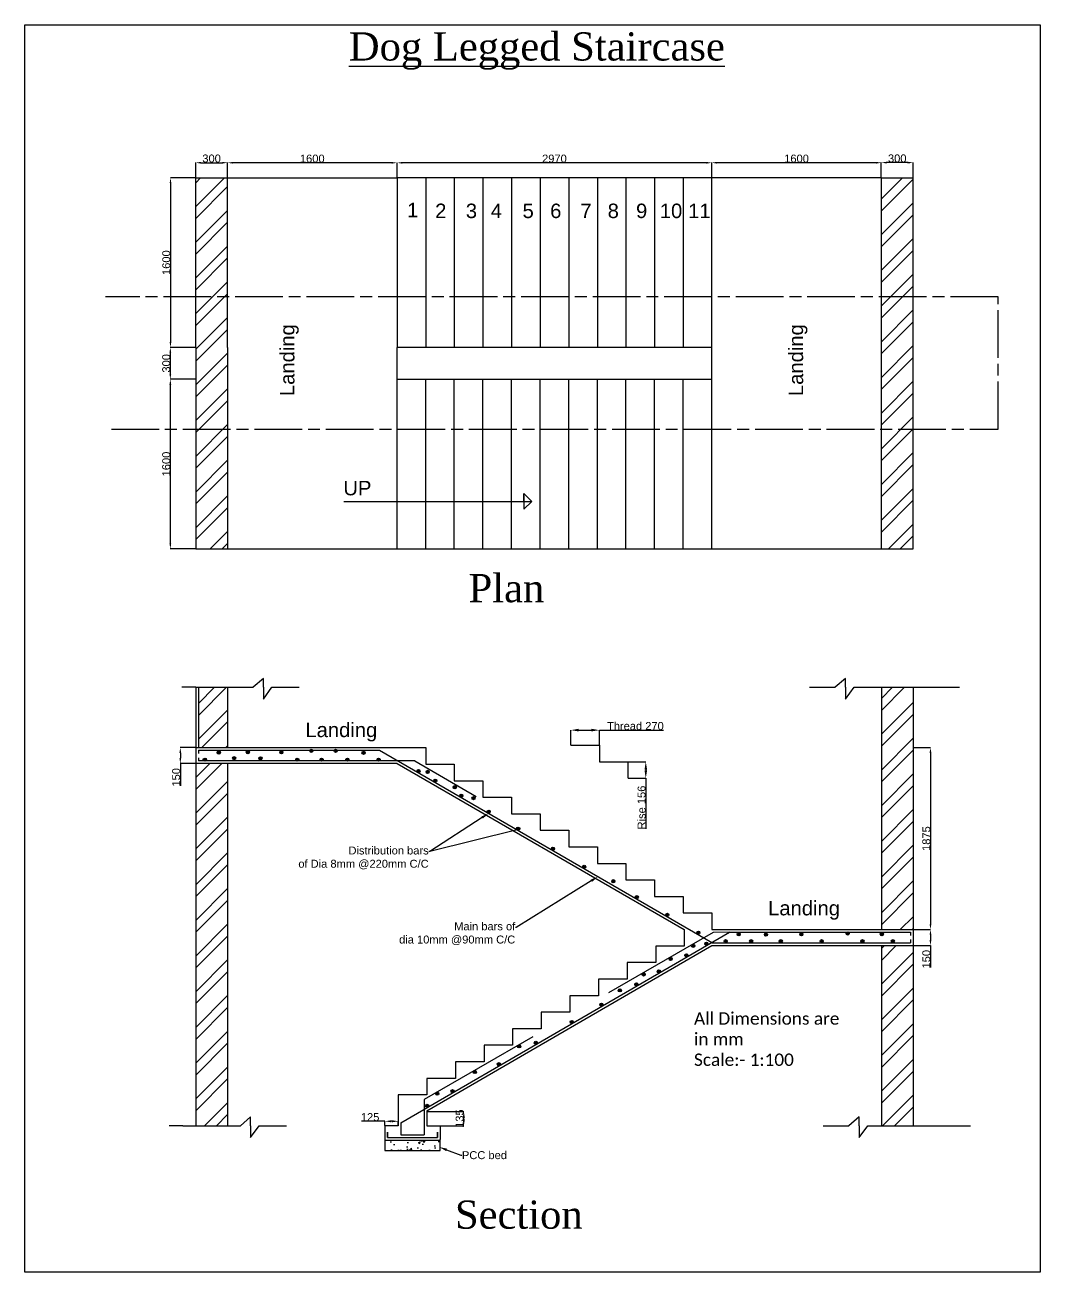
# Model space of a CAD drawing. Header units: millimetres. Extents: x 6235 to 48037, y -18077 to 8615.
# Drawn here: x 23368 to 32947, y -18077 to -6310 of the extents above; entities that cross this region are included whole.
import ezdxf
from ezdxf import colors
from ezdxf.entities.mleader import LeaderData, LeaderLine
from ezdxf.math import Vec2, Vec3

# ---------------------------------------------------------------- set-up
doc = ezdxf.new("R2010")
doc.units = ezdxf.units.MM
doc.header["$LTSCALE"] = 0.25
doc.linetypes.add('ACAD_ISO08W100', pattern=[36, 24, -3, 6, -3])
doc.styles.get("Standard").update_dxf_attribs({"font": 'arial.ttf'})
doc.dimstyles.new('ISO-25', dxfattribs={"dimtxt": 2.5, "dimasz": 2.5, "dimexe": 1.25, "dimexo": 0.625, "dimtad": 1, "dimtxsty": 'Standard', "dimcen": 2.5, "dimadec": 0, "dimazin": 0, "dimtfac": 1, "dimtmove": 0, "dimatfit": 3, "dimfxl": 1, "dimarcsym": 0})

# ---------------------------------------------------------------- blocks, each defined once
blk = doc.blocks.new('*D87')
at = {"color": 0, "lineweight": -2, "transparency": 16777216}
for p, q in [((24979, -7753), (24979, -7609)), ((25029, -7610), (25229, -7610)), ((25279, -7753), (25279, -7609))]:
    blk.add_line(p, q, dxfattribs=at)
at = {"color": 0, "transparency": 16777216}
for points in [[(25029, -7602), (25029, -7619), (24979, -7610)], [(25229, -7602), (25229, -7619), (25279, -7610)]]:
    blk.add_solid(points, dxfattribs=at)
at = {"layer": 'Defpoints', "color": 0, "transparency": 16777216}
for p in [(25279, -7610), (24979, -7753), (25279, -7753)]:
    blk.add_point(p, dxfattribs=at)
at = {"color": 0, "transparency": 16777216, "insert": (25129, -7571), "char_height": 75, "attachment_point": 5}
blk.add_mtext('300', dxfattribs=at)
blk = doc.blocks.new('*D88')
at = {"color": 0, "lineweight": -2, "transparency": 16777216}
for p, q in [((25279, -7753), (25279, -7610)), ((26829, -7611), (25329, -7611)), ((26879, -7753), (26879, -7610))]:
    blk.add_line(p, q, dxfattribs=at)
at = {"color": 0, "transparency": 16777216}
for points in [[(25329, -7603), (25329, -7619), (25279, -7611)], [(26829, -7603), (26829, -7619), (26879, -7611)]]:
    blk.add_solid(points, dxfattribs=at)
at = {"layer": 'Defpoints', "color": 0, "transparency": 16777216}
for p in [(25279, -7611), (25279, -7753), (26879, -7753)]:
    blk.add_point(p, dxfattribs=at)
at = {"color": 0, "transparency": 16777216, "insert": (26079, -7572), "char_height": 75, "attachment_point": 5}
blk.add_mtext('1600', dxfattribs=at)
blk = doc.blocks.new('*D89')
at = {"color": 0, "lineweight": -2, "transparency": 16777216}
for p, q in [((26879, -7753), (26879, -7610)), ((29799, -7611), (26929, -7611)), ((29849, -7753), (29849, -7610))]:
    blk.add_line(p, q, dxfattribs=at)
at = {"color": 0, "transparency": 16777216}
for points in [[(26929, -7603), (26929, -7619), (26879, -7611)], [(29799, -7603), (29799, -7619), (29849, -7611)]]:
    blk.add_solid(points, dxfattribs=at)
at = {"layer": 'Defpoints', "color": 0, "transparency": 16777216}
for p in [(26879, -7611), (26879, -7753), (29849, -7753)]:
    blk.add_point(p, dxfattribs=at)
at = {"color": 0, "transparency": 16777216, "insert": (28364, -7572), "char_height": 75, "attachment_point": 5}
blk.add_mtext('2970', dxfattribs=at)
blk = doc.blocks.new('*D90')
at = {"color": 0, "lineweight": -2, "transparency": 16777216}
for p, q in [((29849, -7753), (29849, -7609)), ((31399, -7610), (29899, -7610)), ((31449, -7753), (31449, -7609))]:
    blk.add_line(p, q, dxfattribs=at)
at = {"color": 0, "transparency": 16777216}
for points in [[(29899, -7602), (29899, -7619), (29849, -7610)], [(31399, -7602), (31399, -7619), (31449, -7610)]]:
    blk.add_solid(points, dxfattribs=at)
at = {"layer": 'Defpoints', "color": 0, "transparency": 16777216}
for p in [(29849, -7610), (29849, -7753), (31449, -7753)]:
    blk.add_point(p, dxfattribs=at)
at = {"color": 0, "transparency": 16777216, "insert": (30649, -7572), "char_height": 75, "attachment_point": 5}
blk.add_mtext('1600', dxfattribs=at)
blk = doc.blocks.new('*D91')
at = {"color": 0, "lineweight": -2, "transparency": 16777216}
for p, q in [((31449, -7753), (31449, -7608)), ((31699, -7609), (31499, -7609)), ((31749, -7753), (31749, -7608))]:
    blk.add_line(p, q, dxfattribs=at)
at = {"color": 0, "transparency": 16777216}
for points in [[(31499, -7601), (31499, -7618), (31449, -7609)], [(31699, -7601), (31699, -7618), (31749, -7609)]]:
    blk.add_solid(points, dxfattribs=at)
at = {"layer": 'Defpoints', "color": 0, "transparency": 16777216}
for p in [(31449, -7609), (31449, -7753), (31749, -7753)]:
    blk.add_point(p, dxfattribs=at)
at = {"color": 0, "transparency": 16777216, "insert": (31599, -7570), "char_height": 75, "attachment_point": 5}
blk.add_mtext('300', dxfattribs=at)
blk = doc.blocks.new('*D92')
at = {"color": 0, "lineweight": -2, "transparency": 16777216}
for p, q in [((24979, -7753), (24740, -7753)), ((24741, -7803), (24741, -9303)), ((24979, -9353), (24740, -9353))]:
    blk.add_line(p, q, dxfattribs=at)
at = {"color": 0, "transparency": 16777216}
for points in [[(24733, -7803), (24749, -7803), (24741, -7753)], [(24733, -9303), (24749, -9303), (24741, -9353)]]:
    blk.add_solid(points, dxfattribs=at)
at = {"layer": 'Defpoints', "color": 0, "transparency": 16777216}
for p in [(24979, -7753), (24741, -9353), (24979, -9353)]:
    blk.add_point(p, dxfattribs=at)
at = {"color": 0, "transparency": 16777216, "insert": (24702, -8553), "char_height": 75, "attachment_point": 5, "rotation": 90}
blk.add_mtext('1600', dxfattribs=at)
blk = doc.blocks.new('*D93')
at = {"color": 0, "lineweight": -2, "transparency": 16777216}
for p, q in [((24979, -9353), (24738, -9353)), ((24740, -9603), (24740, -9403)), ((24979, -9653), (24738, -9653))]:
    blk.add_line(p, q, dxfattribs=at)
at = {"color": 0, "transparency": 16777216}
for points in [[(24731, -9403), (24748, -9403), (24740, -9353)], [(24731, -9603), (24748, -9603), (24740, -9653)]]:
    blk.add_solid(points, dxfattribs=at)
at = {"layer": 'Defpoints', "color": 0, "transparency": 16777216}
for p in [(24740, -9353), (24979, -9353), (24979, -9653)]:
    blk.add_point(p, dxfattribs=at)
at = {"color": 0, "transparency": 16777216, "insert": (24701, -9503), "char_height": 75, "attachment_point": 5, "rotation": 90}
blk.add_mtext('300', dxfattribs=at)
blk = doc.blocks.new('*D94')
at = {"color": 0, "lineweight": -2, "transparency": 16777216}
for p, q in [((24979, -9653), (24738, -9653)), ((24740, -11203), (24740, -9703)), ((24979, -11253), (24738, -11253))]:
    blk.add_line(p, q, dxfattribs=at)
at = {"color": 0, "transparency": 16777216}
for points in [[(24731, -9703), (24748, -9703), (24740, -9653)], [(24731, -11203), (24748, -11203), (24740, -11253)]]:
    blk.add_solid(points, dxfattribs=at)
at = {"layer": 'Defpoints', "color": 0, "transparency": 16777216}
for p in [(24740, -9653), (24979, -9653), (24979, -11253)]:
    blk.add_point(p, dxfattribs=at)
at = {"color": 0, "transparency": 16777216, "insert": (24701, -10453), "char_height": 75, "attachment_point": 5, "rotation": 90}
blk.add_mtext('1600', dxfattribs=at)
blk = doc.blocks.new('*D95')
at = {"color": 0, "lineweight": -2, "transparency": 16777216}
for p, q in [((24979, -13129), (24832, -13129)), ((24979, -13279), (24832, -13279)), ((24834, -13179), (24834, -13229)), ((24834, -13279), (24834, -13488))]:
    blk.add_line(p, q, dxfattribs=at)
at = {"color": 0, "transparency": 16777216}
for points in [[(24825, -13179), (24842, -13179), (24834, -13129)], [(24825, -13229), (24842, -13229), (24834, -13279)]]:
    blk.add_solid(points, dxfattribs=at)
at = {"layer": 'Defpoints', "color": 0, "transparency": 16777216}
for p in [(24979, -13129), (24834, -13279), (24979, -13279)]:
    blk.add_point(p, dxfattribs=at)
at = {"color": 0, "transparency": 16777216, "insert": (24795, -13409), "char_height": 75, "attachment_point": 5, "rotation": 90}
blk.add_mtext('150', dxfattribs=at)
blk = doc.blocks.new('*D97')
at = {"color": 0, "lineweight": -2, "transparency": 16777216}
for p, q in [((31750, -14845), (31914, -14845)), ((31913, -14895), (31913, -14945)), ((31750, -14995), (31914, -14995)), ((31913, -14995), (31913, -15204))]:
    blk.add_line(p, q, dxfattribs=at)
at = {"color": 0, "transparency": 16777216}
for points in [[(31904, -14895), (31921, -14895), (31913, -14845)], [(31904, -14945), (31921, -14945), (31913, -14995)]]:
    blk.add_solid(points, dxfattribs=at)
at = {"layer": 'Defpoints', "color": 0, "transparency": 16777216}
for p in [(31749, -14845), (31749, -14995), (31913, -14995)]:
    blk.add_point(p, dxfattribs=at)
at = {"color": 0, "transparency": 16777216, "insert": (31874, -15125), "char_height": 75, "attachment_point": 5, "rotation": 90}
blk.add_mtext('150', dxfattribs=at)
blk = doc.blocks.new('*D98')
at = {"color": 0, "lineweight": -2, "transparency": 16777216}
for p, q in [((31750, -13129), (31914, -13129)), ((31913, -13179), (31913, -14795)), ((31750, -14845), (31914, -14845))]:
    blk.add_line(p, q, dxfattribs=at)
at = {"color": 0, "transparency": 16777216}
for points in [[(31904, -13179), (31921, -13179), (31913, -13129)], [(31904, -14795), (31921, -14795), (31913, -14845)]]:
    blk.add_solid(points, dxfattribs=at)
at = {"layer": 'Defpoints', "color": 0, "transparency": 16777216}
for p in [(31749, -13129), (31749, -14845), (31913, -14845)]:
    blk.add_point(p, dxfattribs=at)
at = {"color": 0, "transparency": 16777216, "insert": (31874, -13987), "char_height": 75, "attachment_point": 5, "rotation": 90}
blk.add_mtext('1875', dxfattribs=at)
blk = doc.blocks.new('*D106')
at = {"color": 0, "lineweight": -2, "transparency": 16777216}
for p, q in [((29059, -13262), (29227, -13262)), ((29226, -13337), (29226, -13343)), ((29059, -13418), (29227, -13418)), ((29226, -13418), (29226, -13894))]:
    blk.add_line(p, q, dxfattribs=at)
at = {"color": 0, "transparency": 16777216}
for points in [[(29214, -13337), (29239, -13337), (29226, -13262)], [(29214, -13343), (29239, -13343), (29226, -13418)]]:
    blk.add_solid(points, dxfattribs=at)
at = {"layer": 'Defpoints', "color": 0, "transparency": 16777216}
for p in [(29058, -13262), (29058, -13418), (29226, -13418)]:
    blk.add_point(p, dxfattribs=at)
at = {"color": 0, "transparency": 16777216, "insert": (29187, -13694), "char_height": 75, "attachment_point": 5, "rotation": 90}
blk.add_mtext('Rise 156', dxfattribs=at)
blk = doc.blocks.new('*D107')
at = {"color": 0, "lineweight": -2, "transparency": 16777216}
for p, q in [((28518, -13105), (28518, -12963)), ((28593, -12964), (28713, -12964)), ((28788, -13105), (28788, -12963)), ((28788, -12964), (29393, -12964))]:
    blk.add_line(p, q, dxfattribs=at)
at = {"color": 0, "transparency": 16777216}
for points in [[(28593, -12951), (28593, -12976), (28518, -12964)], [(28713, -12951), (28713, -12976), (28788, -12964)]]:
    blk.add_solid(points, dxfattribs=at)
at = {"layer": 'Defpoints', "color": 0, "transparency": 16777216}
for p in [(28788, -12964), (28518, -13106), (28788, -13106)]:
    blk.add_point(p, dxfattribs=at)
at = {"color": 0, "transparency": 16777216, "insert": (29128, -12925), "char_height": 75, "attachment_point": 5}
blk.add_mtext('Thread 270', dxfattribs=at)
blk = doc.blocks.new('*D110')
at = {"color": 0, "lineweight": -2, "transparency": 16777216}
for p, q in [((26765, -16654), (26544, -16654)), ((26765, -16695), (26765, -16653)), ((26830, -16654), (26825, -16654)), ((26890, -16695), (26890, -16653))]:
    blk.add_line(p, q, dxfattribs=at)
at = {"color": 0, "transparency": 16777216}
for points in [[(26825, -16644), (26825, -16664), (26765, -16654)], [(26830, -16644), (26830, -16664), (26890, -16654)]]:
    blk.add_solid(points, dxfattribs=at)
at = {"layer": 'Defpoints', "color": 0, "transparency": 16777216}
for p in [(26765, -16696), (26890, -16654), (26890, -16696)]:
    blk.add_point(p, dxfattribs=at)
at = {"color": 0, "transparency": 16777216, "insert": (26625, -16615), "char_height": 75, "attachment_point": 5}
blk.add_mtext('125', dxfattribs=at)
blk = doc.blocks.new('*D111')
at = {"color": 0, "lineweight": -2, "transparency": 16777216}
for p, q in [((27160, -16563), (27510, -16563)), ((27160, -16696), (27510, -16696)), ((27509, -16636), (27509, -16623))]:
    blk.add_line(p, q, dxfattribs=at)
at = {"color": 0, "transparency": 16777216}
for points in [[(27499, -16623), (27519, -16623), (27509, -16563)], [(27499, -16636), (27519, -16636), (27509, -16696)]]:
    blk.add_solid(points, dxfattribs=at)
at = {"layer": 'Defpoints', "color": 0, "transparency": 16777216}
for p in [(27160, -16563), (27509, -16563), (27160, -16696)]:
    blk.add_point(p, dxfattribs=at)
at = {"color": 0, "transparency": 16777216, "insert": (27470, -16629), "char_height": 75, "width": 229.61, "attachment_point": 5, "rotation": 90}
blk.add_mtext('135', dxfattribs=at)

msp = doc.modelspace()

# ---------------------------------------------------------------- hatches: boundary and pattern name
h = msp.add_hatch()
h.set_pattern_fill('ANSI32', color=256, scale=25)
h.paths.add_polyline_path([(25279.132, -7753.128), (24979.132, -7753.128), (24979.132, -9353.128), (24979.132, -9653.128), (24979.132, -11253.128), (25279.132, -11253.128), (25279.132, -9653.128), (25279.132, -9353.128)])
h.paths.add_polyline_path([(31749.132, -7753.128), (31449.132, -7753.128), (31449.132, -11253.128), (31749.132, -11253.128)])
h = msp.add_hatch()
h.set_pattern_fill('ANSI32', color=256, scale=25)
h.paths.add_polyline_path([(25279.132, -12559.813), (25004.132, -12559.813), (25004.132, -13128.783), (25279.132, -13128.783)])
h.paths.add_polyline_path([(31749.132, -12559.813), (31449.132, -12559.813), (31449.132, -14844.783), (31749.132, -14844.783)])
h.paths.add_polyline_path([(24979.132, -16695.962), (25279.132, -16695.962), (25279.132, -13278.783), (24979.132, -13278.783)])
h = msp.add_hatch(color=256)
h.dxf.hatch_style = 1
h.paths.add_polyline_path([(25211.629, -13175.166, 1), (25181.629, -13175.166, 1)])
h = msp.add_hatch(color=256)
h.dxf.hatch_style = 1
h.paths.add_polyline_path([(25485.956, -13172.53, 1), (25455.956, -13172.53, 1)])
h = msp.add_hatch(color=256)
h.dxf.hatch_style = 1
h.paths.add_polyline_path([(25802.486, -13172.53, 1), (25772.486, -13172.53, 1)])
h = msp.add_hatch(color=256)
h.dxf.hatch_style = 1
h.paths.add_polyline_path([(26084.726, -13159.351, 1), (26054.726, -13159.351, 1)])
h = msp.add_hatch(color=256)
h.dxf.hatch_style = 1
h.paths.add_polyline_path([(26314.211, -13159.351, 1), (26284.211, -13159.351, 1)])
h = msp.add_hatch(color=256)
h.dxf.hatch_style = 1
h.paths.add_polyline_path([(26577.986, -13177.802, 1), (26547.986, -13177.802, 1)])
h = msp.add_hatch(color=256)
h.dxf.hatch_style = 1
h.paths.add_polyline_path([(25079.742, -13241.652, 1), (25049.742, -13241.652, 1)])
h = msp.add_hatch(color=256)
h.dxf.hatch_style = 1
h.paths.add_polyline_path([(25356.706, -13227.883, 1), (25326.706, -13227.883, 1)])
h = msp.add_hatch(color=256)
h.dxf.hatch_style = 1
h.paths.add_polyline_path([(25604.655, -13229.52, 1), (25574.655, -13229.52, 1)])
h = msp.add_hatch(color=256)
h.dxf.hatch_style = 1
h.paths.add_polyline_path([(25952.838, -13241.652, 1), (25922.838, -13241.652, 1)])
h = msp.add_hatch(color=256)
h.dxf.hatch_style = 1
h.paths.add_polyline_path([(26182.323, -13241.652, 1), (26152.323, -13241.652, 1)])
h = msp.add_hatch(color=256)
h.dxf.hatch_style = 1
h.paths.add_polyline_path([(26424.997, -13241.652, 1), (26394.997, -13241.652, 1)])
h = msp.add_hatch(color=256)
h.dxf.hatch_style = 1
h.paths.add_polyline_path([(26720.425, -13241.652, 1), (26690.425, -13241.652, 1)])
h = msp.add_hatch(color=256)
h.dxf.hatch_style = 1
h.paths.add_polyline_path([(27096.188, -13349.425, 1), (27066.188, -13349.425, 1)])
h = msp.add_hatch(color=256)
h.dxf.hatch_style = 1
h.paths.add_polyline_path([(27182.763, -13357.631, 1), (27152.763, -13357.631, 1)])
h = msp.add_hatch(color=256)
h.dxf.hatch_style = 1
h.paths.add_polyline_path([(27254.806, -13441.071, 1), (27224.806, -13441.071, 1)])
h = msp.add_hatch(color=256)
h.dxf.hatch_style = 1
h.paths.add_polyline_path([(27438.626, -13502.603, 1), (27408.626, -13502.603, 1)])
h = msp.add_hatch(color=256)
h.dxf.hatch_style = 1
h.paths.add_polyline_path([(27500.377, -13582.957, 1), (27470.377, -13582.957, 1)])
h = msp.add_hatch(color=256)
h.dxf.hatch_style = 1
h.paths.add_polyline_path([(27615.355, -13605.402, 1), (27585.355, -13605.402, 1)])
h = msp.add_hatch(color=256)
h.dxf.hatch_style = 1
h.paths.add_polyline_path([(27759.262, -13732.535, 1), (27729.262, -13732.535, 1)])
h = msp.add_hatch(color=256)
h.dxf.hatch_style = 1
h.paths.add_polyline_path([(28037.584, -13893.343, 1), (28007.584, -13893.343, 1)])
h = msp.add_hatch(color=256)
h.dxf.hatch_style = 1
h.paths.add_polyline_path([(28365.543, -14082.83, 1), (28335.543, -14082.83, 1)])
h = msp.add_hatch(color=256)
h.dxf.hatch_style = 1
h.paths.add_polyline_path([(28659.577, -14252.717, 1), (28629.577, -14252.717, 1)])
h = msp.add_hatch(color=256)
h.dxf.hatch_style = 1
h.paths.add_polyline_path([(28934.613, -14389.26, 1), (28904.613, -14389.26, 1)])
h = msp.add_hatch(color=256)
h.dxf.hatch_style = 1
h.paths.add_polyline_path([(29156.124, -14539.61, 1), (29126.124, -14539.61, 1)])
h = msp.add_hatch(color=256)
h.dxf.hatch_style = 1
h.paths.add_polyline_path([(29445.284, -14706.681, 1), (29415.284, -14706.681, 1)])
h = msp.add_hatch(color=256)
h.dxf.hatch_style = 1
h.paths.add_polyline_path([(29737.565, -14875.554, 1), (29707.565, -14875.554, 1)])
h = msp.add_hatch(color=256)
h.dxf.hatch_style = 1
h.paths.add_polyline_path([(29994.383, -14954.783, 1), (29964.383, -14954.783, 1)])
h = msp.add_hatch(color=256)
h.dxf.hatch_style = 1
h.paths.add_polyline_path([(30117.978, -14889.758, 1), (30087.978, -14889.758, 1)])
h = msp.add_hatch(color=256)
h.dxf.hatch_style = 1
h.paths.add_polyline_path([(30235.439, -14954.783, 1), (30205.439, -14954.783, 1)])
h = msp.add_hatch(color=256)
h.dxf.hatch_style = 1
h.paths.add_polyline_path([(30375.527, -14892.995, 1), (30345.527, -14892.995, 1)])
h = msp.add_hatch(color=256)
h.dxf.hatch_style = 1
h.paths.add_polyline_path([(30514.83, -14954.783, 1), (30484.83, -14954.783, 1)])
h = msp.add_hatch(color=256)
h.dxf.hatch_style = 1
h.paths.add_polyline_path([(30709.206, -14889.758, 1), (30679.206, -14889.758, 1)])
h = msp.add_hatch(color=256)
h.dxf.hatch_style = 1
h.paths.add_polyline_path([(30900.342, -14954.783, 1), (30870.342, -14954.783, 1)])
h = msp.add_hatch(color=256)
h.dxf.hatch_style = 1
h.paths.add_polyline_path([(31146.552, -14881.665, 1), (31116.552, -14881.665, 1)])
h = msp.add_hatch(color=256)
h.dxf.hatch_style = 1
h.paths.add_polyline_path([(31285.855, -14954.783, 1), (31255.855, -14954.783, 1)])
h = msp.add_hatch(color=256)
h.dxf.hatch_style = 1
h.paths.add_polyline_path([(31468.893, -14889.758, 1), (31438.893, -14889.758, 1)])
h = msp.add_hatch(color=256)
h.dxf.hatch_style = 1
h.paths.add_polyline_path([(31572.56, -14954.783, 1), (31542.56, -14954.783, 1)])
h = msp.add_hatch(color=256)
h.dxf.hatch_style = 1
h.paths.add_polyline_path([(29689.088, -14998.463, 1), (29659.088, -14998.463, 1)])
h = msp.add_hatch(color=256)
h.dxf.hatch_style = 1
h.paths.add_polyline_path([(29813.552, -14979.3, 1), (29783.552, -14979.3, 1)])
at = {"linetype": 'ACAD_ISO08W100', "ltscale": 75}
h = msp.add_hatch(dxfattribs=at)
h.set_pattern_fill('ANSI32', color=256, scale=25)
h.paths.add_polyline_path([(31749.132, -14994.783), (31449.132, -14994.783), (31449.132, -16695.962), (31749.132, -16695.962)])
h = msp.add_hatch(color=256)
h.dxf.hatch_style = 1
h.paths.add_polyline_path([(29475.331, -15121.966, 1), (29445.331, -15121.966, 1)])
h = msp.add_hatch(color=256)
h.dxf.hatch_style = 1
h.paths.add_polyline_path([(29624.254, -15089.12, 1), (29594.254, -15089.12, 1)])
h = msp.add_hatch(color=256)
h.dxf.hatch_style = 1
h.paths.add_polyline_path([(29221.157, -15268.823, 1), (29191.157, -15268.823, 1)])
h = msp.add_hatch(color=256)
h.dxf.hatch_style = 1
h.paths.add_polyline_path([(29365.104, -15239.463, 1), (29335.104, -15239.463, 1)])
h = msp.add_hatch(color=256)
h.dxf.hatch_style = 1
h.paths.add_polyline_path([(28996.23, -15419.28, 1), (28966.23, -15419.28, 1)])
h = msp.add_hatch(color=256)
h.dxf.hatch_style = 1
h.paths.add_polyline_path([(29152.54, -15362.78, 1), (29122.54, -15362.78, 1)])
h = msp.add_hatch(color=256)
h.dxf.hatch_style = 1
h.paths.add_polyline_path([(28822.487, -15554.258, 1), (28792.487, -15554.258, 1)])
h = msp.add_hatch(color=256)
h.dxf.hatch_style = 1
h.paths.add_polyline_path([(28541.84, -15717.073, 1), (28511.84, -15717.073, 1)])
h = msp.add_hatch(color=256)
h.dxf.hatch_style = 1
h.paths.add_polyline_path([(28046.32, -15947.617, 1), (28016.32, -15947.617, 1)])
h = msp.add_hatch(color=256)
h.dxf.hatch_style = 1
h.paths.add_polyline_path([(28203.326, -15913.459, 1), (28173.326, -15913.459, 1)])
h = msp.add_hatch(color=256)
h.dxf.hatch_style = 1
h.paths.add_polyline_path([(27854.691, -16115.716, 1), (27824.691, -16115.716, 1)])
h = msp.add_hatch(color=256)
h.dxf.hatch_style = 1
h.paths.add_polyline_path([(27628.228, -16189.182, 1), (27598.228, -16189.182, 1)])
h = msp.add_hatch(color=256)
h.dxf.hatch_style = 1
h.paths.add_polyline_path([(27416.953, -16369.666, 1), (27386.953, -16369.666, 1)])
h = msp.add_hatch(color=256)
h.dxf.hatch_style = 1
h.paths.add_polyline_path([(27273.604, -16394.075, 1), (27243.604, -16394.075, 1)])
h = msp.add_hatch(color=256)
h.dxf.hatch_style = 1
h.paths.add_polyline_path([(27178.234, -16508.157, 1), (27148.234, -16508.157, 1)])
h = msp.add_hatch()
h.set_pattern_fill('AR-CONC', color=256)
h.paths.add_polyline_path([(27284.825, -16830.962), (26764.825, -16830.962), (26764.825, -16930.962), (27284.825, -16930.962)])

# ---------------------------------------------------------------- linework, layer by layer
for p, q in [((24979.132, -9353.128), (24979.132, -7753.128)), ((24979.132, -7753.128), (25279.132, -7753.128)), ((25279.132, -7753.128), (26879.132, -7753.128)), ((25279.132, -9353.128), (25279.132, -7753.128)), ((26879.132, -7753.128), (26879.132, -9353.128)), ((29849.132, -7753.128), (26879.132, -7753.128)), ((27149.132, -7753.128), (27149.132, -9353.128)), ((27419.132, -7753.128), (27419.132, -9353.128)), ((27689.132, -7753.128), (27689.132, -9353.128)), ((27959.132, -7753.128), (27959.132, -9353.128)), ((28229.132, -7753.128), (28229.132, -9353.128)), ((28499.132, -7753.128), (28499.132, -9353.128)), ((28769.132, -7753.128), (28769.132, -9353.128)), ((29039.132, -7753.128), (29039.132, -9353.128)), ((29309.132, -7753.128), (29309.132, -9353.128)), ((29579.132, -7753.128), (29579.132, -9353.128)), ((29849.132, -11253.128), (29849.132, -7753.128)), ((31449.132, -7753.128), (29849.132, -7753.128)), ((31449.132, -11253.128), (31449.132, -7753.128)), ((31449.132, -7753.128), (31749.132, -7753.128)), ((31749.132, -11253.128), (31749.132, -7753.128)), ((24979.132, -9353.128), (24979.132, -9653.128)), ((25279.132, -9353.128), (25279.132, -9653.128)), ((26879.132, -11253.128), (26879.132, -9353.128)), ((29849.132, -9353.128), (26879.132, -9353.128)), ((24979.132, -9653.128), (24979.132, -11253.128)), ((25279.132, -9653.128), (25279.132, -11253.128)), ((26879.132, -9653.128), (29849.132, -9653.128)), ((27149.132, -11253.128), (27149.132, -9653.128)), ((27419.132, -11253.128), (27419.132, -9653.128)), ((27689.132, -11253.128), (27689.132, -9653.128)), ((27959.132, -11253.128), (27959.132, -9653.128)), ((28229.132, -11253.128), (28229.132, -9653.128)), ((28499.132, -11253.128), (28499.132, -9653.128)), ((28769.132, -11253.128), (28769.132, -9653.128)), ((29039.132, -11253.128), (29039.132, -9653.128)), ((29309.132, -11253.128), (29309.132, -9653.128)), ((29579.132, -11253.128), (29579.132, -9653.128)), ((26375.598, -10805.101), (28075.349, -10805.101)), ((28075.349, -10805.101), (28075.349, -10730.101)), ((28150.349, -10805.101), (28075.349, -10730.101)), ((28075.349, -10750.044), (28075.349, -10880.101)), ((28075.349, -10805.101), (28075.349, -10880.101)), ((28075.349, -10805.101), (28150.349, -10805.101)), ((28075.349, -10880.101), (28150.349, -10805.101)), ((24979.132, -11253.128), (25279.132, -11253.128)), ((25279.132, -11253.128), (26879.132, -11253.128)), ((26879.132, -11253.128), (29849.132, -11253.128)), ((29849.132, -11253.128), (31449.132, -11253.128)), ((31449.132, -11253.128), (31749.132, -11253.128)), ((24979.132, -12559.813), (24848.15, -12559.813)), ((24979.132, -12559.813), (24979.132, -16695.962)), ((24979.132, -12559.813), (25279.132, -12559.813)), ((25004.132, -12559.813), (25004.132, -13128.783)), ((25279.132, -12559.813), (25279.132, -13128.783)), ((25279.132, -12559.813), (25521.417, -12559.813)), ((25617.81, -12475.794), (25521.417, -12559.813)), ((25617.81, -12559.813), (25617.81, -12475.794)), ((25617.81, -12559.813), (25617.81, -12672.529)), ((25617.81, -12672.529), (25698.849, -12559.813)), ((25698.849, -12559.813), (25956.489, -12559.813)), ((30771.775, -12559.813), (31014.06, -12559.813)), ((31110.453, -12475.794), (31014.06, -12559.813)), ((31110.453, -12559.813), (31110.453, -12475.794)), ((31110.453, -12559.813), (31110.453, -12672.529)), ((31110.453, -12672.529), (31191.492, -12559.813)), ((31191.492, -12559.813), (31449.132, -12559.813)), ((31449.132, -12559.813), (31449.132, -14844.783)), ((31449.132, -12559.813), (32186.124, -12559.813)), ((31749.132, -12559.813), (31749.132, -16695.962)), ((24979.132, -13128.783), (26879.132, -13128.783)), ((25004.132, -13153.783), (26712.758, -13153.783)), ((25004.132, -13153.783), (25004.132, -13183.783)), ((26712.758, -13153.783), (29855.835, -14969.783)), ((26879.132, -13128.783), (27149.132, -13128.783)), ((27149.132, -13128.783), (27149.132, -13284.783)), ((28517.921, -13105.642), (28787.921, -13105.642)), ((28787.921, -13105.642), (28787.921, -13261.642)), ((26879.132, -13278.783), (24979.132, -13278.783)), ((25004.132, -13223.783), (25004.132, -13253.783)), ((27045.506, -13253.783), (25004.132, -13253.783)), ((25279.132, -13278.783), (25279.132, -16695.962)), ((26879.132, -13278.783), (29589.825, -14844.962)), ((27045.506, -13253.783), (27626.398, -13589.41)), ((27149.132, -13284.783), (27419.132, -13284.783)), ((27419.132, -13284.783), (27419.132, -13440.783)), ((28787.921, -13261.642), (29057.921, -13261.642)), ((29057.921, -13261.642), (29057.921, -13417.642)), ((27419.132, -13440.783), (27689.132, -13440.783)), ((27689.132, -13440.783), (27689.132, -13596.783)), ((27689.132, -13596.783), (27959.132, -13596.783)), ((27959.132, -13596.783), (27959.132, -13752.783)), ((27959.132, -13752.783), (28229.132, -13752.783)), ((28229.132, -13752.783), (28229.132, -13908.783)), ((28013.762, -13905.475), (27187.416, -14110.217)), ((28229.132, -13908.783), (28499.132, -13908.783)), ((28499.132, -13908.783), (28499.132, -14064.783)), ((28499.132, -14064.783), (28769.132, -14064.783)), ((28769.132, -14064.783), (28769.132, -14220.783)), ((28769.132, -14220.783), (29039.132, -14220.783)), ((29039.132, -14220.783), (29039.132, -14376.783)), ((29039.132, -14376.783), (29309.132, -14376.783)), ((29309.132, -14376.783), (29309.132, -14532.783)), ((29309.132, -14532.783), (29579.132, -14532.783)), ((29579.132, -14532.783), (29579.132, -14688.783)), ((29579.132, -14688.783), (29849.132, -14688.783)), ((29849.132, -14688.783), (29849.132, -14844.783)), ((26914.825, -16668.194), (30014.777, -14869.783)), ((29862.658, -14872.198), (28875.805, -15442.379)), ((29589.825, -14844.962), (29589.825, -15000.962)), ((29849.132, -14844.783), (31749.132, -14844.783)), ((30014.777, -14869.783), (29862.658, -14872.198)), ((30014.777, -14869.783), (31724.132, -14869.783)), ((31724.132, -14869.783), (31724.132, -14899.783)), ((31724.132, -14939.783), (31724.132, -14969.783)), ((27159.825, -16554.962), (29849.132, -14994.783)), ((29589.825, -15000.962), (29319.825, -15000.962)), ((29319.825, -15000.962), (29319.825, -15156.962)), ((29849.132, -14994.783), (31749.132, -14994.783)), ((29855.835, -14969.783), (31724.132, -14969.783)), ((31449.132, -14994.783), (31449.132, -16695.962)), ((29319.825, -15156.962), (29049.825, -15156.962)), ((29049.825, -15156.962), (29049.825, -15312.962)), ((29049.825, -15312.962), (28779.825, -15312.962)), ((28779.825, -15312.962), (28779.825, -15468.962)), ((28779.825, -15468.962), (28509.825, -15468.962)), ((28509.825, -15468.962), (28509.825, -15624.962)), ((28509.825, -15624.962), (28239.825, -15624.962)), ((28239.825, -15624.962), (28239.825, -15780.962)), ((28159.185, -15856.426), (27134.825, -16448.279)), ((28239.825, -15780.962), (27969.825, -15780.962)), ((27969.825, -15780.962), (27969.825, -15936.962)), ((27969.825, -15936.962), (27699.825, -15936.962)), ((27699.825, -15936.962), (27699.825, -16092.962)), ((27699.825, -16092.962), (27429.825, -16092.962)), ((27429.825, -16092.962), (27429.825, -16248.962)), ((27429.825, -16248.962), (27159.825, -16248.962)), ((27159.825, -16248.962), (27159.825, -16404.962)), ((27159.825, -16404.962), (26889.825, -16404.962)), ((26889.825, -16404.962), (26889.825, -16560.962)), ((27134.825, -16448.279), (27134.825, -16780.962)), ((26889.825, -16560.962), (26889.825, -16695.962)), ((27159.825, -16554.962), (27159.825, -16689.962)), ((24857.989, -16695.962), (24727.008, -16695.962)), ((24857.989, -16695.962), (25157.989, -16695.962)), ((25157.989, -16695.962), (25400.274, -16695.962)), ((25496.668, -16611.942), (25400.274, -16695.962)), ((25496.668, -16695.962), (25496.668, -16611.942)), ((25496.668, -16695.962), (25496.668, -16808.678)), ((25496.668, -16808.678), (25577.706, -16695.962)), ((25577.706, -16695.962), (25835.346, -16695.962)), ((26889.825, -16695.962), (26764.825, -16695.962)), ((26764.825, -16695.962), (26764.825, -16830.962)), ((26914.825, -16668.194), (26914.825, -16780.962)), ((27159.825, -16689.962), (27159.825, -16695.962)), ((27159.825, -16695.962), (27284.825, -16695.962)), ((27284.825, -16695.962), (27284.825, -16824.962)), ((30900.595, -16695.962), (31142.88, -16695.962)), ((31239.273, -16611.942), (31142.88, -16695.962)), ((31239.273, -16695.962), (31239.273, -16611.942)), ((31239.273, -16695.962), (31239.273, -16808.678)), ((31239.273, -16808.678), (31320.312, -16695.962)), ((31320.312, -16695.962), (31577.952, -16695.962)), ((31577.952, -16695.962), (31877.952, -16695.962)), ((31877.952, -16695.962), (32291.686, -16695.962)), ((26789.825, -16755.962), (26789.825, -16805.962)), ((26789.825, -16805.962), (26789.825, -16755.962)), ((26789.825, -16805.962), (27259.825, -16805.962)), ((26914.825, -16780.962), (27134.825, -16780.962)), ((27259.825, -16755.962), (27259.825, -16805.962)), ((27259.825, -16805.962), (27259.825, -16755.962)), ((27284.825, -16830.962), (27284.825, -16824.962)), ((26764.825, -16830.962), (27284.825, -16830.962)), ((26764.825, -16830.962), (26764.825, -16930.962)), ((26764.825, -16930.962), (27284.825, -16930.962)), ((27284.825, -16930.962), (27284.825, -16830.962))]:
    msp.add_line(p, q)
for p, q in [((32550.449, -8876.918), (24127.534, -8876.918)), ((32550.449, -10125.534), (32550.449, -8876.918)), ((24182.973, -10125.534), (32550.449, -10125.534))]:
    msp.add_line(p, q, dxfattribs=at)
at = {"ltscale": 75}
msp.add_lwpolyline([(23367.538, -6310.432), (32946.872, -6310.432), (32946.872, -18076.621), (23367.538, -18076.621)], close=True, dxfattribs=at)
for centre in [(25196.629, -13175.166), (25470.956, -13172.53), (25787.486, -13172.53), (26069.726, -13159.351), (26299.211, -13159.351), (26562.986, -13177.802), (25064.742, -13241.652), (25341.706, -13227.883), (25589.655, -13229.52), (25937.838, -13241.652), (26167.323, -13241.652), (26409.997, -13241.652), (26705.425, -13241.652), (27081.188, -13349.425), (27167.763, -13357.631), (27239.806, -13441.071), (27423.626, -13502.603), (27485.377, -13582.957), (27600.355, -13605.402), (27744.262, -13732.535), (28022.584, -13893.343), (28350.543, -14082.83), (28644.577, -14252.717), (28919.613, -14389.26), (29141.124, -14539.61), (29430.284, -14706.681), (29722.565, -14875.554), (29979.383, -14954.783), (30102.978, -14889.758), (30220.439, -14954.783), (30360.527, -14892.995), (30499.83, -14954.783), (30694.206, -14889.758), (30885.342, -14954.783), (31131.552, -14881.665), (31270.855, -14954.783), (31453.893, -14889.758), (31557.56, -14954.783), (29674.088, -14998.463), (29798.552, -14979.3), (29460.331, -15121.966), (29609.254, -15089.12), (29206.157, -15268.823), (29350.104, -15239.463), (28981.23, -15419.28), (29137.54, -15362.78), (28807.487, -15554.258), (28526.84, -15717.073), (28031.32, -15947.617), (28188.326, -15913.459), (27839.691, -16115.716), (27613.228, -16189.182), (27401.953, -16369.666), (27258.604, -16394.075), (27163.234, -16508.157)]:
    msp.add_circle(centre, 15)

# ---------------------------------------------------------------- texts
at = {"attachment_point": 1}
for s, width, gutter_width, insert, char_height in [('{\\fTimes New Roman|b0|i0|c0|p18;\\LDog Legged Staircase }', 10611.18372, 1330.199, (26424.366, -6379.925), 266.03977), ('1', 238.21471, 682.147, (26972.97, -7988.547), 136.429), ('2', 238.21471, 682.147, (27238.571, -7996.249), 136.429), ('3', 238.21471, 682.147, (27527.982, -7996.249), 136.429), ('4', 238.21471, 682.147, (27763.128, -7996.249), 136.429), ('5', 238.21471, 682.147, (28063.392, -7996.249), 136.429), ('6', 238.21471, 682.147, (28323.862, -7996.249), 136.429), ('7', 238.21471, 682.147, (28609.655, -7996.249), 136.429), ('8', 238.21471, 682.147, (28866.507, -7996.249), 136.429), ('9', 238.21471, 682.147, (29134.212, -7996.249), 136.429), ('10', 238.21471, 682.147, (29358.505, -7996.249), 136.4293), ('11', 238.21471, 682.147, (29626.21, -7996.249), 136.4293), ('UP', 238.21471, 682.147, (26372.5, -10611.828), 136.4293), ('{\\fTimes New Roman|b0|i0|c0|p18;Plan}', 10611.18372, 1330.199, (27554.108, -11490.794), 266.03977), ('Landing', 238.21471, 682.147, (26014.05, -12893.211), 136.4293), ('Landing', 238.21471, 682.147, (30380.578, -14574.949), 136.4293), ('{\\fTimes New Roman|b0|i0|c0|p18;Section}', 10611.18372, 1330.199, (27425.45, -17401.37), 266.03977)]:
    msp.add_mtext_dynamic_manual_height_columns(s, width=width, gutter_width=gutter_width, heights=[0], dxfattribs=dict(at, insert=insert, char_height=char_height))
at = {"char_height": 136.42934, "attachment_point": 1, "rotation": 90}
for insert in [(25774.232, -9811.996), (30574.801, -9811.996)]:
    msp.add_mtext_dynamic_manual_height_columns('\\pxt0;Landing', width=238.21471, gutter_width=682.147, heights=[0], dxfattribs=dict(at, insert=insert))
at = {"lineweight": 5, "insert": (29681.209, -15626.104), "char_height": 116.63769, "attachment_point": 1}
msp.add_mtext_dynamic_manual_height_columns('{\\fCalibri|b0|i0|c0|p34;All Dimensions are in mm\\PScale:- 1:100}', width=1431.51407, gutter_width=18.225, heights=[0], dxfattribs=at)

# ---------------------------------------------------------------- dimensions: what is measured, and where the dimension line sits
for base, p1, p2, picture, middle in [((25279.132, -7610.434), (24979.132, -7753.128), (25279.132, -7753.128), '*D87', (25129.132, -7571.491)), ((25279.132, -7610.851), (26879.132, -7753.128), (25279.132, -7753.128), '*D88', (26079.132, -7571.933)), ((26879.132, -7610.851), (29849.132, -7753.128), (26879.132, -7753.128), '*D89', (28364.132, -7571.933)), ((29849.132, -7610.434), (31449.132, -7753.128), (29849.132, -7753.128), '*D90', (30649.132, -7571.516)), ((31449.132, -7609.184), (31749.132, -7753.128), (31449.132, -7753.128), '*D91', (31599.132, -7570.241))]:
    dim = msp.add_linear_dim(base=base, p1=p1, p2=p2, dimstyle='ISO-25', override={"dimtxt": 75, "dimasz": 50})
    dim.commit()
    dim.dimension.update_dxf_attribs({"geometry": picture, "text_midpoint": middle})
for base, p1, p2, picture, middle in [((24740.953, -9353.128), (24979.132, -7753.128), (24979.132, -9353.128), '*D92', (24702.035, -8553.128)), ((24739.703, -9353.128), (24979.132, -9653.128), (24979.132, -9353.128), '*D93', (24700.76, -9503.128)), ((24739.703, -9653.128), (24979.132, -11253.128), (24979.132, -9653.128), '*D94', (24700.785, -10453.128)), ((24833.541, -13278.783), (24979.132, -13128.783), (24979.132, -13278.783), '*D95', (24794.623, -13408.603)), ((31912.807, -14994.783), (31749.132, -14844.783), (31749.132, -14994.783), '*D97', (31873.889, -15124.603))]:
    dim = msp.add_linear_dim(base=base, p1=p1, p2=p2, angle=90, dimstyle='ISO-25', override={"dimtxt": 75, "dimasz": 50})
    dim.commit()
    dim.dimension.update_dxf_attribs({"geometry": picture, "text_midpoint": middle})
dim = msp.add_linear_dim(base=(28787.921, -12963.758), p1=(28517.921, -13105.642), p2=(28787.921, -13105.642), text='Thread <>', dimstyle='ISO-25', override={"dimtxt": 75, "dimasz": 75})
dim.commit()
dim.dimension.update_dxf_attribs({"geometry": '*D107', "text_midpoint": (29127.76, -12924.84)})
for base, p1, p2, text, override, picture, middle in [((31912.807, -14844.783), (31749.132, -13128.783), (31749.132, -14844.783), '1875', {"dimtxt": 75, "dimasz": 50}, '*D98', (31873.889, -13986.783)), ((29226.061, -13417.642), (29057.921, -13261.642), (29057.921, -13417.642), 'Rise <>', {"dimtxt": 75, "dimasz": 75}, '*D106', (29187.143, -13693.506))]:
    dim = msp.add_linear_dim(base=base, p1=p1, p2=p2, angle=90, text=text, dimstyle='ISO-25', override=override)
    dim.commit()
    dim.dimension.update_dxf_attribs({"geometry": picture, "text_midpoint": middle})
dim = msp.add_linear_dim(base=(26889.825, -16654.355), p1=(26764.825, -16695.962), p2=(26889.825, -16695.962), dimstyle='ISO-25', override={"dimtxt": 75, "dimasz": 60})
dim.commit()
dim.dimension.update_dxf_attribs({"geometry": '*D110', "text_midpoint": (26624.596, -16654.355), "dimtype": 160})
dim = msp.add_linear_dim(base=(27508.708, -16562.858), p1=(27159.825, -16695.962), p2=(27159.825, -16562.858), angle=90, text='135', dimstyle='ISO-25', override={"dimtxt": 75, "dimasz": 60})
dim.commit()
dim.dimension.update_dxf_attribs({"geometry": '*D111', "text_midpoint": (27508.708, -16629.41), "dimtype": 160})

# ---------------------------------------------------------------- leaders
ml = msp.add_multileader_mtext('Standard')
ml.set_content('Distribution bars \\Pof Dia 8mm @220mm C/C', color=256)
ml.set_leader_properties()
ml.build(insert=Vec2(0, 0))
ml.multileader.update_dxf_attribs({"arrow_head_size": 75})
ctx = ml.context
ctx.base_point, ctx.char_height, ctx.arrow_head_size, ctx.plane_origin = Vec3(25953.008, -14110.217), 75, 75, Vec3(27745.091, -13747.512)
ctx.text_align_type = 2
notes = []
notes.append((ctx, [(0, (1, 1, 0), (27187.416, -14110.217), (-1, 0), 8, [(0, [(27745.091, -13747.512)], 0, [])])]))
ctx.mtext.insert, ctx.mtext.alignment, ctx.mtext.flow_direction = Vec3(27177.416, -14061.692), 3, 5
ml = msp.add_multileader_mtext('Standard')
ml.set_content('Main bars of \\Pdia 10mm @90mm C/C', color=256)
ml.set_leader_properties()
ml.build(insert=Vec2(0, 0))
ml.multileader.update_dxf_attribs({"arrow_head_size": 75})
ctx = ml.context
ctx.base_point, ctx.char_height, ctx.arrow_head_size, ctx.plane_origin = Vec3(26904.04, -14825.319), 75, 75, Vec3(28775.709, -14345.71)
ctx.text_align_type = 2
notes.append((ctx, [(0, (1, 1, 0), (28004.461, -14825.319), (-1, 0), 8, [(0, [(28775.709, -14345.71)], 0, [])])]))
ctx.mtext.insert, ctx.mtext.alignment, ctx.mtext.flow_direction = Vec3(27994.461, -14776.794), 3, 5
ml = msp.add_multileader_mtext('Standard')
ml.set_content('PCC bed', color=256)
ml.set_leader_properties()
ml.build(insert=Vec2(0, 0))
ml.multileader.update_dxf_attribs({"arrow_head_size": 75})
ctx = ml.context
ctx.base_point, ctx.char_height, ctx.arrow_head_size, ctx.plane_origin = Vec3(27488.989, -16974.31), 75, 75, Vec3(27276.177, -16897.026)
notes.append((ctx, [(0, (1, 1, 0), (27480.989, -16974.31), (1, 0), 8, [(0, [(27276.177, -16897.026)], 0, [])])]))
ctx.mtext.insert, ctx.mtext.flow_direction = Vec3(27490.989, -16936.17), 5
for ctx, leaders in notes:
    for number, flags, end, landing, length, lines in leaders:
        leader = LeaderData()
        leader.index, (leader.has_last_leader_line, leader.has_dogleg_vector, leader.attachment_direction) = number, flags
        leader.last_leader_point, leader.dogleg_vector, leader.dogleg_length = Vec3(end), Vec3(landing), length
        for number, points, colour, breaks in lines:
            line = LeaderLine()
            line.index, line.vertices, line.color, line.breaks = number, Vec3.list(points), colors.encode_raw_color(colour), breaks
            leader.lines.append(line)
        ctx.leaders.append(leader)

doc.saveas('drawing.dxf')
